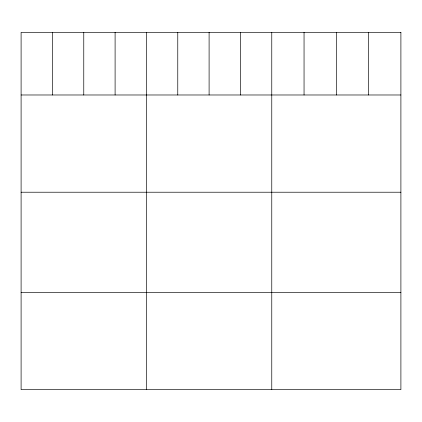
<?xml version="1.0" encoding="UTF-8"?>
<svg xmlns="http://www.w3.org/2000/svg" width="422" height="422" viewBox="0 0 422 422"><rect width="100%" height="100%" fill="white"/><g stroke="black" fill="none" stroke-linecap="round" stroke-linejoin="round"><path stroke-width="0.63" d="M21.1 94.982L400.9 94.982M21.1 192.221L400.9 192.221M21.1 292.414L400.9 292.414M368.617 32.346L368.617 94.982M336.334 32.346L336.334 94.982M304.051 32.346L304.051 94.982M271.768 32.346L271.768 389.654M240.434 32.346L240.434 94.982M209.101 32.346L209.101 94.982M177.767 32.346L177.767 94.982M146.434 32.346L146.434 389.654M115.1 32.346L115.1 94.982M83.767 32.346L83.767 94.982M52.434 32.346L52.434 94.982M400.9 32.346L21.1 32.346L21.1 389.654L400.9 389.654L400.9 32.346"/></g></svg>
